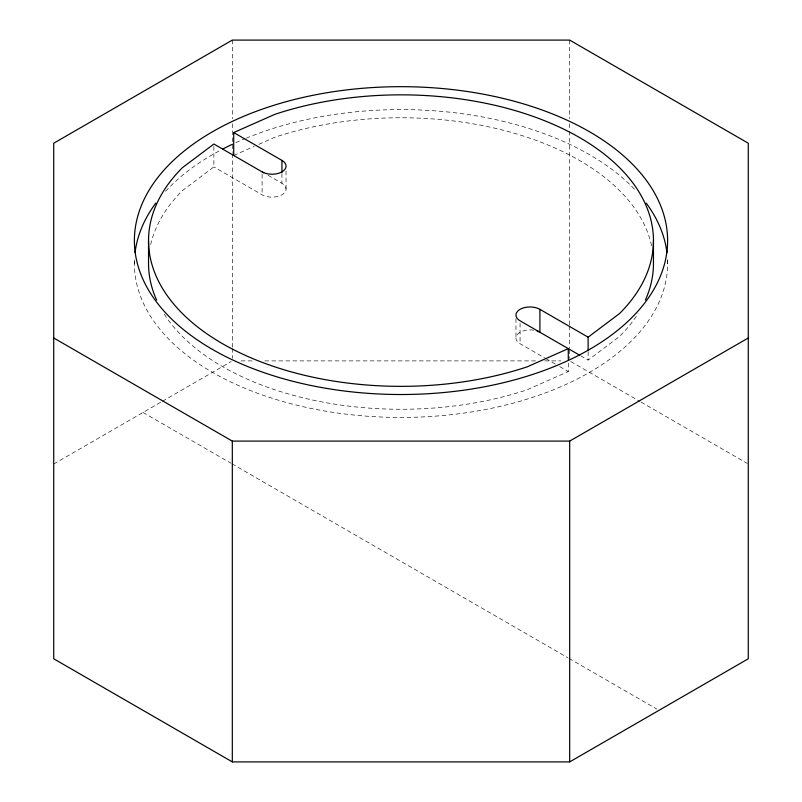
<?xml version="1.0" encoding="UTF-8"?>
<svg xmlns="http://www.w3.org/2000/svg" width="802" height="802" viewBox="0 0 802 802"><rect width="100%" height="100%" fill="white"/><g stroke="black" fill="none" stroke-linecap="round" stroke-linejoin="round"><path stroke-width="0.6" stroke-dasharray="4.01 3.01" d="M213.873 146.425L213.873 166.936L182.365 190.635A252.46 145.753 0 0 0 150.305 246.334M580.628 355.767L588.127 360.098L619.635 336.389A252.46 145.753 0 0 0 638.031 313.672M53.724 464.017L161.312 401.902M162.385 401.281L231.247 361.522M233.713 155.478L254.244 146.385M258.805 144.36L274.775 137.282A252.46 145.753 0 0 1 651.695 246.334M568.287 363.105L568.287 371.557L527.225 389.742A252.46 145.753 0 0 1 163.969 313.672M241.071 360.9L254.815 360.9M264.81 360.9L535.947 360.9M544.688 360.9L560.929 360.9M268.008 175.267L281.933 183.317A14.035 8.1 0 0 1 281.933 194.776A14.035 8.1 0 0 1 262.094 194.776L213.873 166.936M570.763 361.532L639.946 401.471M641.029 402.093L747.223 463.406M533.621 330.163A14.035 8.1 0 0 0 517.841 333.933A14.035 8.1 0 0 0 520.067 343.717L544.708 357.943M545.781 358.564L555.425 364.128M559.716 366.604L568.287 371.557M143.027 412.459L230.826 463.145M231.908 463.777L567.926 657.78M569.009 658.402L656.808 709.088M667.615 259.898L667.615 263.517M588.127 351.657L588.127 360.098M569.681 40.1L569.681 118.736M569.681 123.729L569.681 129.974M569.681 131.227L569.681 324.7M569.681 325.953L569.681 348.419M569.681 349.672L569.681 358.404M520.067 323.206L520.067 343.717M515.957 318.685L515.957 337.983M286.043 170.956L286.043 189.041M281.933 173.663L281.933 183.317M262.094 174.265L262.094 194.776M232.319 40.1L232.319 118.736M232.319 123.729L232.319 152.44M232.319 153.693L232.319 347.176M232.319 348.419L232.319 358.404M134.385 259.898L134.385 263.517M667.535 259.878A266.615 153.924 0 0 1 401 417.441A266.615 153.924 0 0 1 134.465 259.878M165.573 191.277A266.615 153.924 0 0 1 220.65 150.144M235.868 142.666A266.615 153.924 0 0 1 245.021 138.676M246.184 138.195A266.615 153.924 0 0 1 636.427 191.277"/><path stroke-width="1.2" d="M588.127 350.444L588.127 337.181L619.635 313.472A252.46 145.753 0 0 0 579.515 137.533A252.46 145.753 0 0 0 274.775 114.375L233.713 132.561L233.713 155.478M53.724 337.983L232.319 441.1L569.681 441.1L748.276 337.983M569.681 761.9L748.276 658.783L748.276 143.217L569.681 40.1L232.319 40.1L53.724 143.217L53.724 658.783L232.319 761.9L569.681 761.9L569.681 441.1M233.713 132.561L281.933 160.4L281.933 172.46M579.555 355.146L520.067 320.8A14.035 8.1 0 0 1 520.067 309.341A14.035 8.1 0 0 1 539.906 309.341L588.127 337.181M263.718 172.801L213.873 144.019L182.365 167.718A252.46 145.753 0 0 0 222.485 343.667A252.46 145.753 0 0 0 527.225 366.825L568.287 348.639L568.287 359.497M653.46 240.6L653.46 263.517A252.46 145.753 0 0 1 645.389 300.058M539.906 309.341L539.906 332.259A14.035 8.1 0 0 0 537.009 330.965M232.319 441.1L232.319 761.9M148.54 240.6L148.54 263.517A252.46 145.753 0 0 0 156.611 300.058M281.933 160.4A14.035 8.1 0 0 1 281.933 171.859A14.035 8.1 0 0 1 262.094 171.859M135.067 252.57A266.615 153.924 0 0 1 155.788 203.096M222.755 149.042A266.615 153.924 0 0 1 232.52 144.22M646.212 203.096A266.615 153.924 0 0 1 666.933 252.57M212.48 349.441A266.615 153.924 0 0 0 658.522 280.439A266.615 153.924 0 0 0 331.998 91.919A266.615 153.924 0 0 0 212.48 349.441"/></g></svg>
